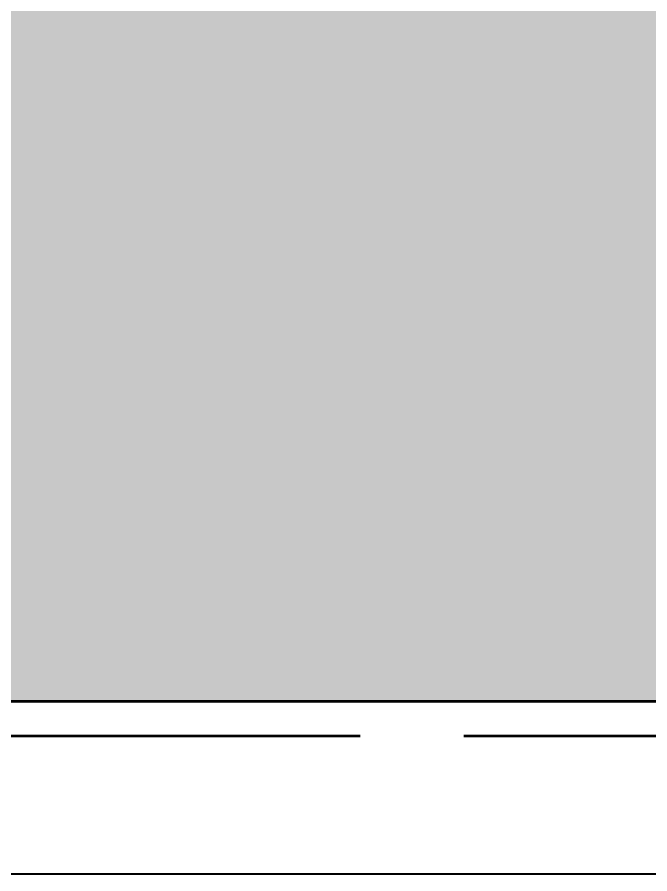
# Model space of a CAD drawing. Header units: millimetres. Extents: x 71 to 41929, y 71 to 131329.
# Drawn here: x 27550 to 28196, y 85041 to 85916 of the extents above; entities that cross this region are included whole.
import ezdxf

# ---------------------------------------------------------------- set-up
doc = ezdxf.new("R2010")
doc.units = ezdxf.units.MM
doc.linetypes.add('DASH_494_106', pattern=[599.722222, 493.888889, -105.833333])
for name, color, linetype in [('GEOFAB', 5, 'Continuous'), ('MODULE_ART', 7, 'Continuous'), ('TANK', 7, 'Continuous')]:
    doc.layers.add(name, color=color, linetype=linetype)

# ---------------------------------------------------------------- blocks, each defined once
blk = doc.blocks.new('atlancube_face')
at = {"true_color": 0x000000}
blk.add_solid([(-1.79, -1.79), (1151.79, -1.79), (-1.79, 781.79), (1151.79, 781.79)], dxfattribs=at)

msp = doc.modelspace()

# ---------------------------------------------------------------- linework, layer by layer
at = {"layer": 'GEOFAB', "color": 6, "lineweight": 40}
msp.add_line((15271.25, 85040.56), (30574.03, 85040.56), dxfattribs=at)
at = {"layer": 'GEOFAB', "color": 5, "linetype": 'DASH_494_106', "lineweight": 53}
msp.add_lwpolyline([(15412.36, 85181.67), (30432.92, 85181.67), (30432.92, 86812.22), (15412.36, 86812.22)], close=True, dxfattribs=at)
at = {"layer": 'TANK', "lineweight": 53}
msp.add_lwpolyline([(15447.64, 85216.94), (30397.64, 85216.94), (30397.64, 86776.94), (15447.64, 86776.94)], close=True, dxfattribs=at)

# ---------------------------------------------------------------- block references
at = {"layer": 'MODULE_ART'}
for p in [(26947.64, 85216.94), (28097.64, 85216.94)]:
    msp.add_blockref('atlancube_face', p, dxfattribs=at)

doc.saveas('drawing.dxf')
